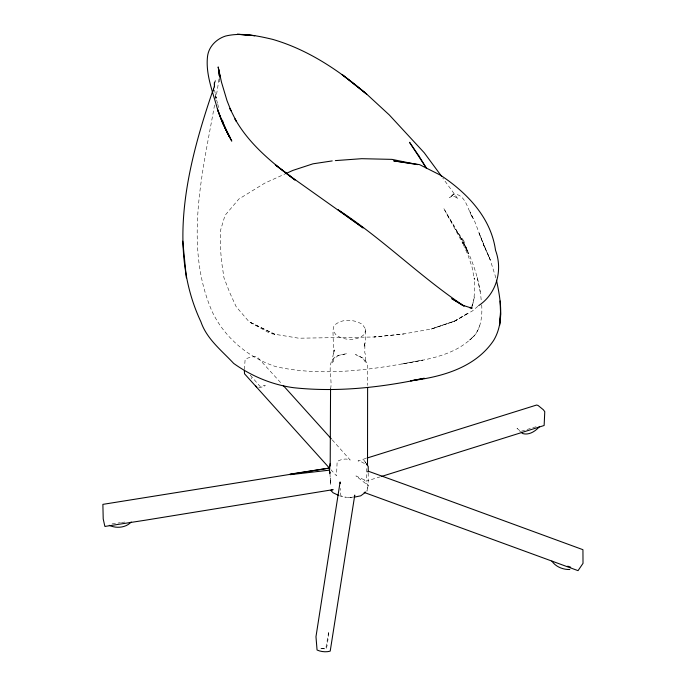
<?xml version="1.0" encoding="UTF-8"?>
<svg xmlns="http://www.w3.org/2000/svg" width="686" height="686" viewBox="0 0 686 686"><rect width="100%" height="100%" fill="white"/><g stroke="black" fill="none" stroke-linecap="round" stroke-linejoin="round"><path stroke-width="0.51" stroke-dasharray="3.43 2.57" d="M219.177 78.496L219.177 81.583L219.22 78.521M330.558 388.928C333.104 378.458 324.478 360.793 338.035 355.468L346.919 353.633L338.678 355.339L333.833 358.821L332.804 363.631C330.686 362.182 336.372 341.096 333.662 354.139L332.942 330.532L333.971 325.713C341.499 318.373 353.89 319.11 362.371 324.418L365.715 329.186L365.664 341.174L363.923 347.373L364.901 342.777L364.798 352.861L365.612 354.713L365.741 362.594L362.671 357.963L355.528 354.568L363.812 358.435L367.722 364.095L367.627 385.378M330.369 481.383L330.378 478.228L330.626 485.165L329.992 474.069M368.211 472.894L368.159 485.508L366.933 491.245M481.718 304.918C482.447 317.447 480.749 332.153 469.67 340.024L474.789 335.205M244.37 369.548L245.134 359.395C248.521 357.312 253.468 356.154 257.327 357.012L281.209 383.251M219.057 79.164L215.798 98.913M213.44 90.501L215.404 79.404L213.44 90.535M213.26 91.547L214.589 84.489L212.694 91.049M366.959 490.996L367.722 487.12M214.547 105.018C202.636 172.426 183.471 246.291 212.308 311.95C224.845 338.001 248.675 357.886 276.141 366.727C324.512 377.291 374.667 369.394 422.627 360.09L401.593 364.095C426.066 359.661 453.858 355.957 472.251 337.572M365.715 329.186L364.686 334.005C357.157 341.345 344.775 340.608 336.294 335.3L332.942 330.532M474.403 297.012L472.371 305.853L473.957 298.65L474.695 289.106L474.146 277.967L474.378 279.365L472.071 267.197L467.912 254.798L462.253 242.278L462.956 243.676L443.705 208.33L461.721 239.234C471.959 258.305 479.488 279.142 481.263 300.828M476.195 333.31L479.831 325.739M471.899 305.81L472.783 304.078M451.903 195.81L449.604 197.671L453.678 194.061C466.223 194.129 467.706 210.713 473.289 218.825L469.884 211.7L474.746 221.527L484.933 248.1L478.991 233.034L490.181 259.702L495.978 278.199M453.678 194.061L451.174 196.522L454.801 196.556L458.068 199.086L442.762 178.043M477.91 306.265L472.422 310.93L454.149 321.425L431.305 329.023L402.365 334.159L374.084 336.998L298.727 338.207L270.395 333.533L249.138 321.803L236.164 306.711L229.887 292.982L223.962 277.796L221.518 261.152L220.283 246.317L220.283 231.156L225.017 215.387L238.814 199.086L264.787 183.128L285.119 173.918M454.149 321.425L468.409 312.979L455.024 320.894L431.305 329.023L455.024 320.894M353.453 496.801L351.266 497.642L344.835 497.084L351.266 497.787L353.161 497.393M366.05 458.377L358.015 460.949L360.004 461.138L364.24 463.376L365.638 465.348M380.404 476.787L366.195 481.143L366.684 468.358L366.178 466.326M536.075 426.726L520.751 431.4L517.004 428.381L520.58 431.854M258.768 387.684L264.333 386.484L265.302 385.223L259.951 386.295L250.339 375.233L251.565 378.809M112.084 523.89L120.427 522.681M121.473 522.526L125.641 521.926M375.774 336.817L374.084 336.998L404.037 333.919M339.527 495.832L343.334 496.836L341.234 496.029L340.736 494.923L340.428 488.363M330.806 469.593L336.509 475.818L337.152 461.481C340.831 459.354 346.207 457.991 350.203 460.049L332.015 439.615M365.741 462.758L363.683 459.886L366.418 463.787M447.058 214.744L454.321 226.26M217.762 104.298L219.083 109.1M217.496 103.337L215.25 94.368L216.116 98.149L214.521 89.737L214.049 82.054L214.169 86.307M477.199 277.367L480.243 291.627M328.697 633.032L327.394 644.308L326.244 648.759L319.796 648.476L325.739 648.905L328.56 632.586L328.697 633.032M364.172 479.831L355.94 475.93L368.159 485.508L364.172 479.831M274.794 334.279L249.138 321.803L274.794 334.279M463.839 240.897L455.324 228.961L462.038 240.16L468.306 253.889L463.839 240.897M467.38 250.519L461.198 238.222L467.895 251.659L467.38 250.519M489.435 257.816L483.484 244.61L490.181 259.702L489.435 257.816"/><path stroke-width="1.03" d="M219.186 75.409L219.194 70.264L219.237 75.314M330.558 388.928L330.198 466.257M367.619 387.401L367.516 465.357L366.418 463.787M368.211 471.839L368.236 466.583L366.864 464.362M496.467 280.222C500.669 299.765 504.51 322.446 493.586 340.513C475.209 367.816 441.57 377.026 410.64 380.807L424.274 378.278C381.476 387.47 337.418 392.418 293.711 387.719C272.042 384.777 251.428 376.108 233.686 363.426C221.672 350.503 206.795 339.09 200.912 321.785C166.338 248.521 187.827 163.903 212.694 91.049M244.336 370.431L244.525 373.784L329.374 468.041M330.137 472.088L329.863 473.597L329.22 468.195L330.24 463.41M354.43 495.961L354.773 495.095L330.206 651.143C326.159 652.343 320.911 651.786 317.061 650.019L315.972 636.685L340.119 481.932L340.196 483.51M367.739 471.882L368.493 471.282L406.078 484.848L582.937 549.692L583.014 563.352L578.049 570.649L364.146 492.428L365.621 492.102M131.198 522.003C125.872 527.851 116.2 528.632 109.28 525.33M539.565 426.486C535.552 431.16 529.198 435.387 522.809 433.603L521.326 432.437M478.699 305.596C496.673 293.685 502.958 270.181 495.524 250.296C490.97 217.591 467.003 192.732 440.498 175.196L419.523 164.614L393.695 160.858L417.671 164.614L391.989 159.375L361.702 158.689L335.334 160.61M365.389 492.385L360.75 495.815L354.113 497.196M286.088 173.481L292.862 170.411L312.979 163.817L332.213 160.918M367.053 458.051L536.615 405.032L538.073 405.46L543.372 409.774L544.77 411.677L544.135 425.5L381.425 476.478M469.61 307.722L472.268 306.908M331.055 490.19L333.139 489.641L144.969 520.262L104.924 526.436L104.744 525.879L103.209 518.908L102.883 504.364L330.077 467.963L289.989 474.146M290.101 474.695L329.554 470.15M569.817 569.526C563.026 569.689 555.754 566.842 551.87 561.097M470.433 307.894L472.079 308.228L462.424 305.184L451.748 298.599L464.113 306.085C420.158 276.827 382.617 238.719 338.207 209.873L363.134 227.932L293.78 178.694L275.309 164.837L295.049 180.041C272.248 162.822 249.181 144.266 235.015 118.927L236.258 121.19L229.879 108.414L231.01 110.746L227.023 100.688L221.527 82.329L218.148 66.928L220.103 77.424L218.765 69.963L219.031 72.596M567.776 566.156L570.709 567.228M338.61 495.403L333.122 492.797L330.892 490.516M255.569 385.875L256.744 386.913M283.327 385.601L331.304 438.834M441.604 176.336L424.197 152.721L389.296 114.939L366.461 93.896L342.134 74.594L366.718 94.179C338.97 70.401 307.877 49.546 272.453 39.316C257.181 35.723 241.198 32.336 225.6 36.041C216.304 38.973 208.475 46.854 207.489 56.792C205.568 74.791 212.977 92.156 217.488 109.271C221.064 120.393 226.26 130.846 231.782 141.11L226.131 130.108L227.666 133.736L223.773 124.072M229.964 137.663L222.779 123.266L217.488 109.271L222.779 123.266L229.964 137.663L224.408 126.678M222.41 120.05L223.387 123.103M186.378 277.839L182.742 241.155M500.506 311.907L499.545 325.498L500.608 314.274L500.077 300.974M239.217 34.36L237.167 34.3L254.78 35.689L239.217 34.36M418.803 155.816L409.525 142.285L426.435 168.19L418.803 155.816"/></g></svg>
